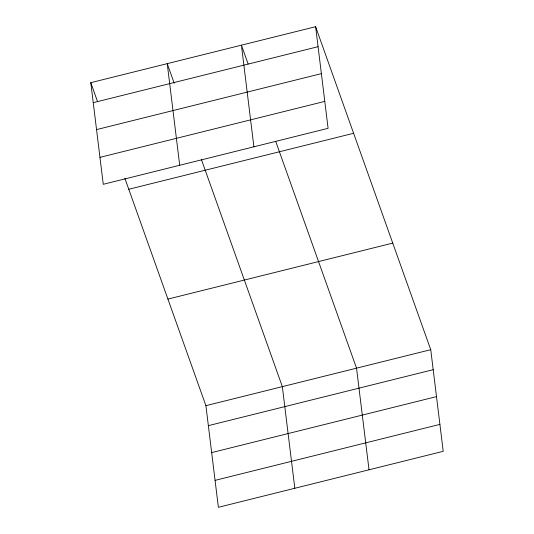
<?xml version="1.0" encoding="UTF-8"?>
<svg xmlns="http://www.w3.org/2000/svg" width="534" height="534" viewBox="0 0 534 534"><rect width="100%" height="100%" fill="white"/><g stroke="black" fill="none" stroke-linecap="round" stroke-linejoin="round"><path stroke-width="0.8" d="M315.621 26.7L328.096 128.327L103.262 184.303L90.787 82.677L315.621 26.7L430.738 349.697L443.213 451.323L218.379 507.3L205.904 405.673L124.863 178.296M93.236 102.668L318.07 46.685M96.547 129.608L321.381 73.632M99.958 157.363L324.792 101.387M128.774 189.263L353.608 133.286M167.916 299.087L392.75 243.103M205.904 405.673L430.738 349.697M208.353 425.658L433.187 369.682M211.664 452.598L436.498 396.622M215.075 480.36L439.909 424.383M248.13 63.98L241.421 45.17L253.904 146.803M275.784 141.57L356.538 368.166L369.021 469.793M174.211 83.237L167.229 63.646L179.704 165.273M201.305 159.259L282.346 386.636L294.821 488.27M90.787 82.677L97.488 101.487"/></g></svg>
